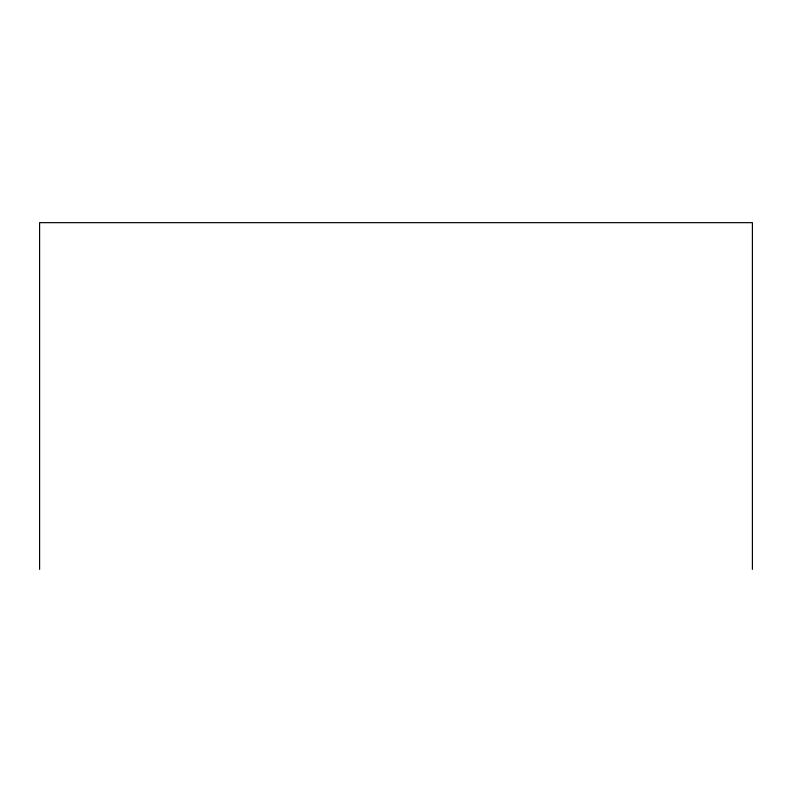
<?xml version="1.0" encoding="UTF-8"?>
<svg xmlns="http://www.w3.org/2000/svg" width="792" height="792" viewBox="0 0 792 792"><rect width="100%" height="100%" fill="white"/><g stroke="black" fill="none" stroke-linecap="round" stroke-linejoin="round"><path stroke-width="1.19" d="M752.4 569.339L752.4 222.661L39.6 222.661L39.6 569.339"/></g></svg>
